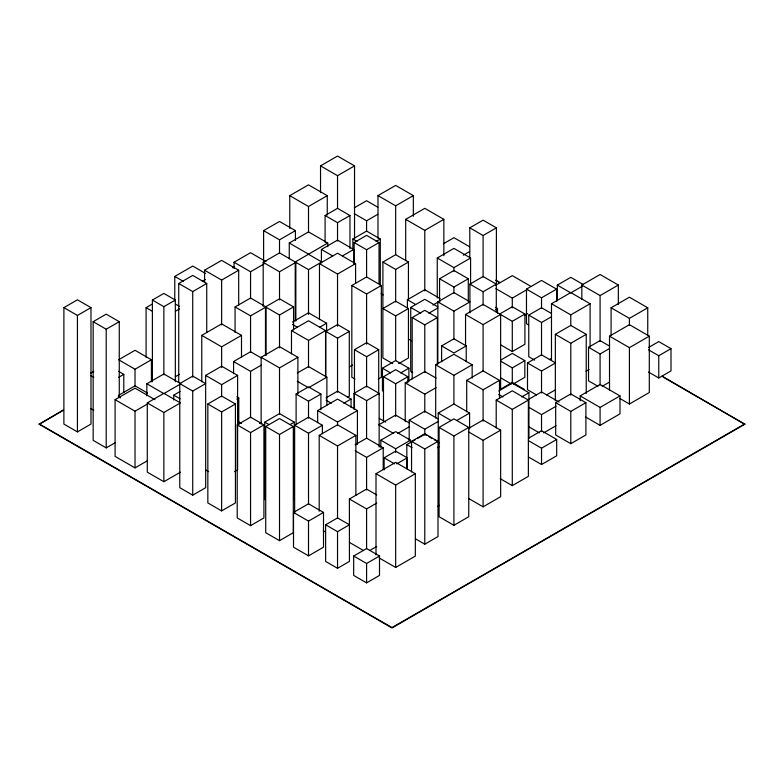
<?xml version="1.0" encoding="UTF-8"?>
<svg xmlns="http://www.w3.org/2000/svg" width="784" height="784" viewBox="0 0 784 784"><rect width="100%" height="100%" fill="white"/><g stroke="black" fill="none" stroke-linecap="round" stroke-linejoin="round"><path stroke-width="1.18" d="M63.886 307.632L77.43 299.811L90.983 307.632L90.983 424.066L77.43 431.896L63.886 424.066L63.886 307.632L77.43 315.452L90.983 307.632M320.538 192.59L320.538 165.875L337.532 156.065L354.535 165.875L354.535 238.738M289.766 228.418L289.766 195.667L308.514 184.848L327.251 195.667L327.251 215.081M320.538 165.875L337.532 175.694L354.535 165.875M115.248 442.676L106.212 447.889L93.159 440.353L93.159 321.685L106.212 314.149L119.266 321.685L119.266 397.537M174.773 300.791L174.773 276.429L192.727 266.06L205.398 273.381M263.61 261.199L263.61 230.633L279.516 221.451L295.431 230.633L295.431 240.414M289.766 195.667L308.514 206.486L327.251 195.667M178.732 382.504L178.732 283.494L192.727 275.419L206.731 283.494L206.731 332.387M152.39 381.73L152.39 300.047L163.856 293.422L175.332 300.047L175.332 381.73M204.575 282.348L204.575 270.225L221.627 260.386L238.679 270.225L238.679 305.388M93.159 321.685L106.212 329.221L119.266 321.685M146.079 357.347L146.079 307.661L152.351 304.045M234.044 268.353L234.044 262.238L250.557 252.703L266.041 261.64M202.233 281.309L205.398 279.476M152.39 300.047L163.856 306.671L175.332 300.047M263.61 230.633L279.516 239.816L295.431 230.633M232.417 267.746L234.426 266.58M178.732 283.494L192.727 291.579L206.731 283.494M325.095 242.354L325.095 215.512L337.532 208.328L349.968 215.512L349.968 248.459M204.575 270.225L221.627 280.074L238.679 270.225M289.257 258.838L289.257 243.02L308.514 231.907L327.761 243.02L327.761 246.676M354.329 207.809L366.589 200.733L377.819 207.221M175.371 311.287L179.556 308.876M377.986 238.287L377.986 195.608L395.665 185.406L413.344 195.608L413.344 216.345M263.189 306.407L263.189 262.346L279.516 252.918L308.514 269.657L321.812 261.983L308.514 254.3M234.044 262.238L250.557 271.764L263.973 264.022M325.095 215.512L337.532 222.695L349.968 215.512M90.689 373.155L93.796 371.371M327.761 243.02L295.215 261.983L295.215 320.039M354.329 213.709L366.589 220.784L377.819 214.297M263.189 262.346L279.516 271.783L295.852 262.346L295.852 321.087M377.986 195.608L395.665 205.82L413.344 195.608M321.411 262.914L321.411 249.439L337.532 240.129L353.653 249.439L353.653 262.914M235.073 332.445L235.073 306.946L250.557 298.008L266.05 306.946L266.05 355.505M352.869 250.037L352.869 239.012L366.589 231.094L380.299 239.012L380.299 285.533M118.629 377.339L123.803 374.35L123.803 392.676M662.166 376.183L744.8 424.242L392 627.935L39.2 424.242L63.563 409.826M39.2 424.242L63.563 410.179M354.143 264.355L354.143 242.56L366.589 235.376L379.025 242.56L379.025 283.73M151.42 359.758L135.024 350.291L118.619 359.758L135.024 369.235L151.42 359.758L151.42 381.779M319.48 319.549L319.48 263.649L337.532 253.222L355.593 263.649L355.593 283.093M201.772 381.857L201.772 335.366L221.627 323.9L241.492 335.366L241.492 357.386M342.569 255.839L353.653 249.439M405.7 260.562L405.7 219.353L424.781 208.338L443.852 219.353L443.852 255.721M376.075 241.452L380.299 239.012M265.472 355.583L265.472 306.907L279.516 298.792L293.569 306.907L293.569 330.025M235.073 306.946L250.557 315.883L266.05 306.946M354.143 242.56L366.589 249.743L379.025 242.56M118.364 395.459L135.024 385.846L147.51 393.058M147.608 460.629L135.024 467.891L115.091 456.386L115.091 399.683L135.024 388.178L154.948 399.683M146.843 395.812L146.843 383.778L163.856 373.958L180.879 383.778M319.48 263.649L337.532 274.067L355.593 263.649M201.772 335.366L221.627 346.832L241.492 335.366M405.7 219.353L424.781 230.369L443.852 219.353M265.472 306.907L279.516 315.011L293.569 306.907M175.371 376.722L179.556 374.301M392.715 363.658L382.886 357.984L382.896 262.062L395.665 254.692L408.435 262.062L408.435 299.557M179.771 383.582L192.727 376.104L205.682 383.582L192.727 391.069L179.771 383.582L179.771 487.677L192.727 495.155L205.682 487.677L205.653 375.418L221.627 366.197L237.611 375.418L237.611 469.92L234.612 471.645M147.294 402.917L163.856 393.352L180.428 402.917L163.856 412.482L147.294 402.917L147.294 472.164L163.856 481.719L180.428 472.164M179.879 384.356L163.856 393.607L146.843 383.778M354.995 379.103L351.83 377.28L351.83 285.484L366.589 276.968L381.338 285.484L381.338 377.28L378.172 379.103M115.091 399.683L135.024 411.188L147.608 403.927M292.432 322.087L308.514 312.796L326.605 323.243L326.605 331.652M173.754 399.987L173.754 395.126L180.075 391.471M233.573 373.743L233.573 361.551L250.557 351.742L261.552 358.082M382.896 262.062L395.665 269.431L408.435 262.062M291.481 353.858L291.481 330.593L308.514 320.754L325.546 330.593L325.546 377.133M469.792 258.328L469.792 227.84L483.091 220.167L496.39 227.84L496.39 285.151M443.479 243.726L453.916 237.689L469.587 246.735M351.83 285.484L366.589 294L381.338 285.484M261.131 424.124L261.131 357.288L279.516 346.675L297.9 357.288L297.9 393.744M437.256 298.008L437.256 258.005L453.916 248.381L470.586 258.005L470.586 284.68M319.568 327.31L326.605 323.243M205.653 375.418L221.627 384.64L237.611 375.418M469.792 227.84L483.091 235.523L496.39 227.84M233.573 361.551L250.557 371.351L261.552 365.011M291.481 330.593L308.514 340.423L325.546 330.593M325.762 377.075L325.762 331.377L337.532 324.586L349.301 331.377L349.301 396.322L347.341 397.449M463.324 255.182L469.587 251.556M207.838 404.005L221.627 396.038L235.425 404.005L235.425 502.936L221.627 510.903L207.838 502.936L207.838 404.005L221.627 411.963L235.425 404.005M261.131 357.288L279.516 367.902L297.9 357.288M437.256 258.005L453.916 267.628L470.586 258.005M439.55 301.84L439.55 278.771L453.916 270.47L468.293 278.771L468.293 301.84M325.762 331.377L337.532 338.178L349.301 331.377M407.406 308.21L407.406 299.753L424.781 289.717L440.108 298.567M236.758 399.105L238.777 397.939L238.777 424.722M408.444 308.533L395.665 301.154L382.886 308.533L395.665 315.913L408.444 308.533L408.444 357.984L398.615 363.658M412.727 372.616L410.718 371.449L410.718 307.436L424.781 299.312L437.835 306.858M297.283 373.027L308.514 366.549L326.879 377.153L326.879 405.299M439.55 278.771L453.916 287.062L468.293 278.771M354.456 409.091L354.456 349.703L366.589 342.696L378.711 349.703L378.711 394.548M437.844 301.869L453.916 292.589L469.998 301.869L453.916 311.15L437.844 301.869L437.844 363.962M432.954 305.064L440.108 300.929M412.188 378.78L412.188 317.589L424.781 310.327L437.364 317.589L437.364 364.09M469.998 312.826L469.881 284.141L483.091 276.517L496.301 284.141L496.301 312.179M428.799 313.237L437.835 308.014M237.209 424.879L250.557 417.166L263.914 424.879L263.914 517.94L250.557 525.652L237.209 517.94L237.209 424.879L250.557 432.592L263.914 424.879M296.107 424.301L296.107 394.058L308.514 386.894L320.911 394.058L320.911 409.787M326.879 377.153L308.514 387.757L297.283 381.269M354.456 349.703L366.589 356.71L378.711 349.703M349.566 366.775L352.575 365.04M412.188 317.589L424.781 324.86L437.364 317.589M469.881 284.141L483.091 291.766L496.301 284.141M495.9 285.102L512.295 275.635L530.739 286.287M259.553 423.497L261.552 422.341M264.757 499.673L264.757 422.135L279.516 413.609L294.284 422.135L294.284 499.673M296.107 394.058L308.514 401.222L320.911 394.058M265.727 426.516L279.516 418.558L293.314 426.516L293.314 532.699L279.516 540.656L265.727 532.699L265.727 426.516L279.516 434.483L293.314 426.516M465.549 346.273L465.549 314.492L483.091 304.368L512.295 321.313L512.295 351.565L500.731 344.891M326.085 397.821L337.532 391.206L351.065 399.027L351.065 407.513M382.455 391L382.455 368.215L395.665 360.591L408.885 368.215L408.885 381.416M290.06 424.565L294.284 422.135M528.485 324.86L526.476 323.704L526.476 289.129L541.528 280.437L556.591 289.129L556.591 301.056M317.647 422.684L317.647 410.561L337.532 399.085L357.416 410.561L357.416 444.489M495.9 288.649L512.295 298.116L527.661 289.237M294.647 512.952L294.647 425.242L308.514 417.245L322.371 425.242L322.371 433.768M495.449 309.67L497.507 308.484L497.507 313.345M354.035 409.238L354.035 393.372L366.589 386.13L379.142 393.372L379.142 447.056M383.484 421.596L383.484 376.732L395.665 369.695L407.847 376.732L407.847 382.798M441.617 361.718L441.617 345.901L453.916 338.796L466.225 345.901L466.225 361.718M343.784 403.231L351.065 399.027M499.673 314.021L512.295 306.74L524.917 314.021L524.917 344.284L512.295 351.565M465.549 314.492L483.091 324.615L500.633 314.492L500.633 389.06M400.751 372.919L408.885 368.215M557.326 300.831L557.326 285.121L570.791 277.34L583.227 284.523M526.476 289.129L541.528 297.822L556.591 289.129M294.647 425.242L308.514 433.248L322.371 425.242M354.035 393.372L366.589 400.624L379.142 393.372M383.484 376.732L395.665 383.768L407.847 376.732M466.225 345.901L453.916 353.006L441.617 345.901M435.688 418.029L435.688 364.785L453.916 354.26L472.154 364.785L472.154 378.094M405.22 421.714L405.22 382.857L424.781 371.577L436.1 378.104M317.647 410.561L337.532 422.047L357.416 410.561M512.295 321.313L524.917 314.021M524.594 315.403L527.661 313.629M319.196 511.266L319.196 435.375L337.532 424.791L355.867 435.375L355.867 495.351M534.659 360.13L528.759 356.72L528.759 315.109L541.528 307.74L551.358 313.404M581.836 299.527L581.836 285.043L600.083 274.498L618.341 285.043L618.341 304.359M551.485 360.464L551.485 303.731L570.791 292.589L590.097 303.731L590.097 347.185M582.189 286.317L570.791 292.893L557.326 285.121M528.759 315.109L541.528 322.479L551.358 316.814M435.688 364.785L453.916 375.311L472.154 364.785M405.22 382.857L424.781 394.146L436.1 387.61M319.196 435.375L337.532 445.959L355.867 435.375M581.836 285.043L600.083 295.578L618.341 285.043M551.485 303.731L570.791 314.884L590.097 303.731M500.8 360.042L512.295 353.408L524.839 360.65L524.839 377.3L513.344 383.944M355.152 444.773L366.589 438.178L383.209 447.772L383.209 469.508M466.705 411.737L466.705 380.338L483.091 370.871L499.486 380.338L499.486 398.448M555.346 400.722L555.346 334.337L570.791 325.419L586.236 334.337L586.236 393.48M409.189 440.579L409.189 420.214L424.781 411.218L438.285 419.019M380.838 447.488L380.838 440.187L395.665 431.631L410.493 440.187L410.493 442.617M611.089 335.444L611.089 307.779L629.415 297.205L647.741 307.779L647.741 335.444M397.782 433.415L409.434 426.692M500.8 361.257L512.295 367.892L524.839 360.65M438.236 442.313L438.236 413.07L453.916 404.015L469.596 413.07L469.596 428.907M527.505 362.953L541.528 354.848L555.562 362.953L541.528 371.048L527.505 362.953L527.505 389.746L536.521 394.95M466.705 380.338L483.091 389.795L499.486 380.338M355.152 450.771L366.589 457.366L383.209 447.772M555.346 334.337L570.791 343.255L586.236 334.337M409.189 420.214L424.781 429.211L438.285 421.42M549.388 359.562L551.358 358.425M380.838 440.187L395.665 448.752L410.493 440.187M500.084 389.472L512.295 382.416L524.506 389.472M498.781 390.951L512.295 383.151L528.935 392.755L528.935 438.521M411.551 471.87L411.551 441.353L424.781 433.719L438.001 441.353L438.001 536.56L424.781 544.194L415.618 538.902M384.121 469.91L384.121 457.817L395.665 451.153L407.21 457.817L407.21 468.695M406.827 468.675L406.827 444.626L415.275 439.755M417.392 438.54L424.781 434.267L426.888 435.492M439.099 427.437L453.916 418.881L468.744 427.437L468.744 516.744L453.916 525.309L439.099 516.744L439.099 427.437L453.916 436.002L468.744 427.437M611.089 307.779L629.415 318.363L647.741 307.779M293.51 512.442L308.514 503.789L323.508 512.442L323.508 547.183L308.514 555.846L293.51 547.183L293.51 512.442L308.514 521.105L323.508 512.442M457.052 420.312L469.596 413.07M496.213 427.937L496.213 400.085L512.295 390.804L528.377 400.085L528.377 476.358L512.295 485.649L500.241 478.681M597.986 386.306L588.529 380.848L588.529 347.292L600.083 340.619L609.55 346.077M609.511 390.118L609.511 336.169L629.415 324.674L649.309 336.169L649.309 392.519L629.415 404.005L619.987 398.566M376.006 554.896L376.006 473.722L395.665 462.364L415.334 473.722L415.334 556.111L395.665 567.459L379.103 557.904M396.714 463.883L407.21 457.817M411.551 441.353L424.781 448.997L438.001 441.353M521.654 396.959L528.935 392.755M468.626 428.368L483.091 420.018L500.653 430.161L500.653 496.684L483.091 506.827L468.626 498.477M437.443 447.674L439.559 446.459M588.529 347.292L600.083 353.966L609.55 348.508M325.625 524.79L337.532 531.66L349.439 524.79L337.532 517.91L325.625 524.79L325.625 561.422L337.532 568.302L349.439 561.422L349.39 499.006L366.589 489.079L376.702 494.91M529.112 399.085L541.528 391.922L559.119 402.074M496.213 400.085L512.295 409.375L528.377 400.085M586.04 371.253L589.088 369.499M546.536 394.95L555.562 389.746M609.511 336.169L629.415 347.655L649.309 336.169M376.006 473.722L395.665 485.071L415.334 473.722M468.626 431.945L483.091 440.294L500.653 430.161M349.39 499.006L366.589 508.934L376.702 503.093M648.564 347.488L658.766 341.599L671.006 348.664L671.006 370.92L658.766 377.986L648.564 372.096M555.68 402.672L570.791 393.95L585.903 402.672L585.903 434.953L570.791 443.675L555.68 434.953L555.68 402.672L570.791 411.404L585.903 402.672M529.112 407.445L541.528 414.618L556.013 406.249M580.18 400.702L580.18 395.91L600.083 384.415L619.997 395.91L619.997 413.864L600.083 425.359L585.423 416.892M602.19 386.306L609.55 382.053M648.564 349.84L658.766 355.73L671.006 348.664M528.396 438.295L541.528 430.71L556.679 439.461L556.679 455.788L541.528 464.53L528.396 456.954M543.596 432.915L556.013 425.751M580.18 395.91L600.083 407.406L619.997 395.91M437.443 506.582L439.559 505.366M353.672 556.023L366.589 548.565L379.505 556.023L379.505 575.407L366.589 582.865L353.672 575.407L353.672 556.023L366.589 563.48L379.505 556.023M528.396 440.628L541.528 448.203L556.679 439.461M369.617 550.564L376.702 546.468M39.2 423.889L392 627.582L744.8 423.889M495.831 280.153L500.065 282.593M495.831 280.505L499.006 282.338M663.225 377.143L744.8 424.242M495.449 307.299L497.507 308.484M352.869 239.012L357.092 241.452M321.411 249.439L332.494 255.839M407.406 299.753L415.579 304.466M410.718 307.436L420.763 313.237M381.112 293.745L383.19 294.941M289.257 243.02L308.514 254.134M500.8 377.908L511.246 383.944M408.425 339.021L411.492 340.795M498.781 394.548L502.936 396.959M529.112 426.947L539.461 432.915M382.455 368.215L390.579 372.919M292.432 324.4L297.45 327.31M438.236 413.07L450.78 420.312M174.773 276.429L183.221 281.309M409.434 423.027L395.665 415.079L378.721 424.859L393.548 433.415M429.005 436.708L432.17 438.54M434.277 439.755L439.559 442.803M379.299 418.411L385.659 422.086M175.371 304.045L179.556 306.456M406.827 444.626L412.11 447.674M326.085 400.222L331.289 403.231M146.079 307.661L152.351 311.287M384.121 457.817L394.617 463.883M236.758 396.773L238.777 397.939M264.757 422.135L268.981 424.565M238.571 421.763L241.57 423.497M173.754 395.126L180.075 398.782M118.629 371.371L123.803 374.35M90.689 375.546L93.796 377.339M118.364 396.665L120.452 397.86M349.39 542.381L363.551 550.564M323.273 530.758L325.311 531.934M205.653 469.92L208.642 471.645M90.689 408.533L93.796 410.326M658.766 355.73L658.766 377.986M629.415 318.363L629.415 325.576M629.415 347.655L629.415 404.005M600.083 295.578L600.083 341.452M600.083 353.966L600.083 385.12M600.083 407.406L600.083 425.359M570.791 314.884L570.791 325.742M570.791 343.255L570.791 395.156M570.791 411.404L570.791 443.675M541.528 297.822L541.528 308.553M541.528 322.479L541.528 355.524M541.528 371.048L541.528 392.97M541.528 414.618L541.528 431.68M541.528 448.203L541.528 464.53M512.295 298.116L512.295 307.867M512.295 367.892L512.295 383.356M512.295 409.375L512.295 485.649M483.091 235.523L483.091 276.977M483.091 291.766L483.091 305.182M483.091 324.615L483.091 371.077M483.091 389.795L483.091 421.194M483.091 440.294L483.091 506.827M453.916 267.628L453.916 271.264M453.916 287.062L453.916 293.138M453.916 311.15L453.916 339.158M453.916 375.311L453.916 404.358M453.916 436.002L453.916 525.309M424.781 230.369L424.781 290.972M424.781 324.86L424.781 372.586M424.781 394.146L424.781 412.364M424.781 429.211L424.781 435.198M424.781 448.997L424.781 544.194M395.665 205.82L395.665 254.594M395.665 269.431L395.665 302.095M395.665 315.913L395.665 360.532M395.665 383.768L395.665 416.51M395.665 448.752L395.665 452.397M395.665 485.071L395.665 567.459M366.589 220.784L366.589 231.476M366.589 249.743L366.589 277.595M366.589 294L366.589 344.186M366.589 356.71L366.589 387.002M366.589 400.624L366.589 438.442M366.589 457.366L366.589 489.98M366.589 508.934L366.589 548.692M366.589 563.48L366.589 582.865M337.532 175.694L337.532 208.475M337.532 222.695L337.532 240.992M337.532 274.067L337.532 326.33M337.532 338.178L337.532 392.294M337.532 422.047L337.532 425.683M337.532 445.959L337.532 518.175M337.532 531.66L337.532 568.302M308.514 206.486L308.514 231.966M308.514 269.657L308.514 314.413M308.514 340.423L308.514 367.373M308.514 401.222L308.514 418.156M308.514 433.248L308.514 503.896M308.514 521.105L308.514 555.846M279.516 239.816L279.516 253.261M279.516 271.783L279.516 299.929M279.516 315.011L279.516 347.871M279.516 367.902L279.516 414.079M279.516 434.483L279.516 540.656M250.557 271.764L250.557 298.704M250.557 315.883L250.557 352.31M250.557 371.351L250.557 417.715M250.557 432.592L250.557 525.652M221.627 280.074L221.627 324.929M221.627 346.832L221.627 367.637M221.627 384.64L221.627 396.763M221.627 411.963L221.627 510.903M192.727 291.579L192.727 377.143M192.727 391.069L192.727 495.155M163.856 306.671L163.856 374.948M163.856 412.482L163.856 481.719M135.024 369.235L135.024 386.355M135.024 411.188L135.024 467.891M106.212 329.221L106.212 447.889M77.43 315.452L77.43 431.896"/></g></svg>
